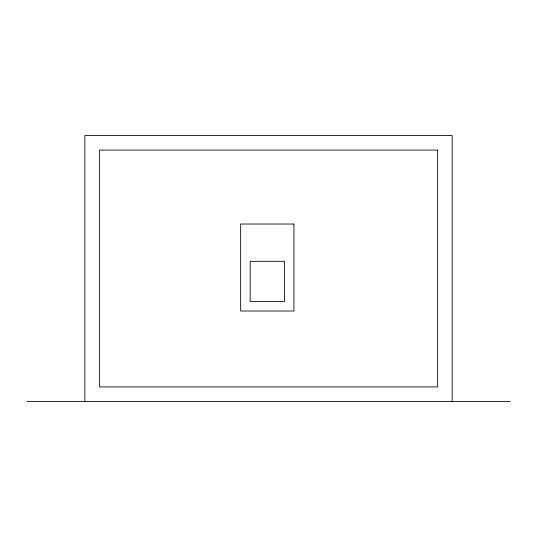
<?xml version="1.0" encoding="UTF-8"?>
<svg xmlns="http://www.w3.org/2000/svg" width="537" height="537" viewBox="0 0 537 537"><rect width="100%" height="100%" fill="white"/><g stroke="black" fill="none" stroke-linecap="round" stroke-linejoin="round"><path stroke-width="0.81" d="M26.85 401.408L510.15 401.408M452.154 401.408L452.154 135.593L84.846 135.593L84.846 401.408M437.655 150.091L99.345 150.091L99.345 386.909L437.655 386.909L437.655 150.091M293.94 224.03L240.657 224.03L240.657 311.024L293.94 311.024L293.94 224.03M284.449 261.324L250.148 261.324L250.148 301.532L284.449 301.532L284.449 261.324"/></g></svg>
